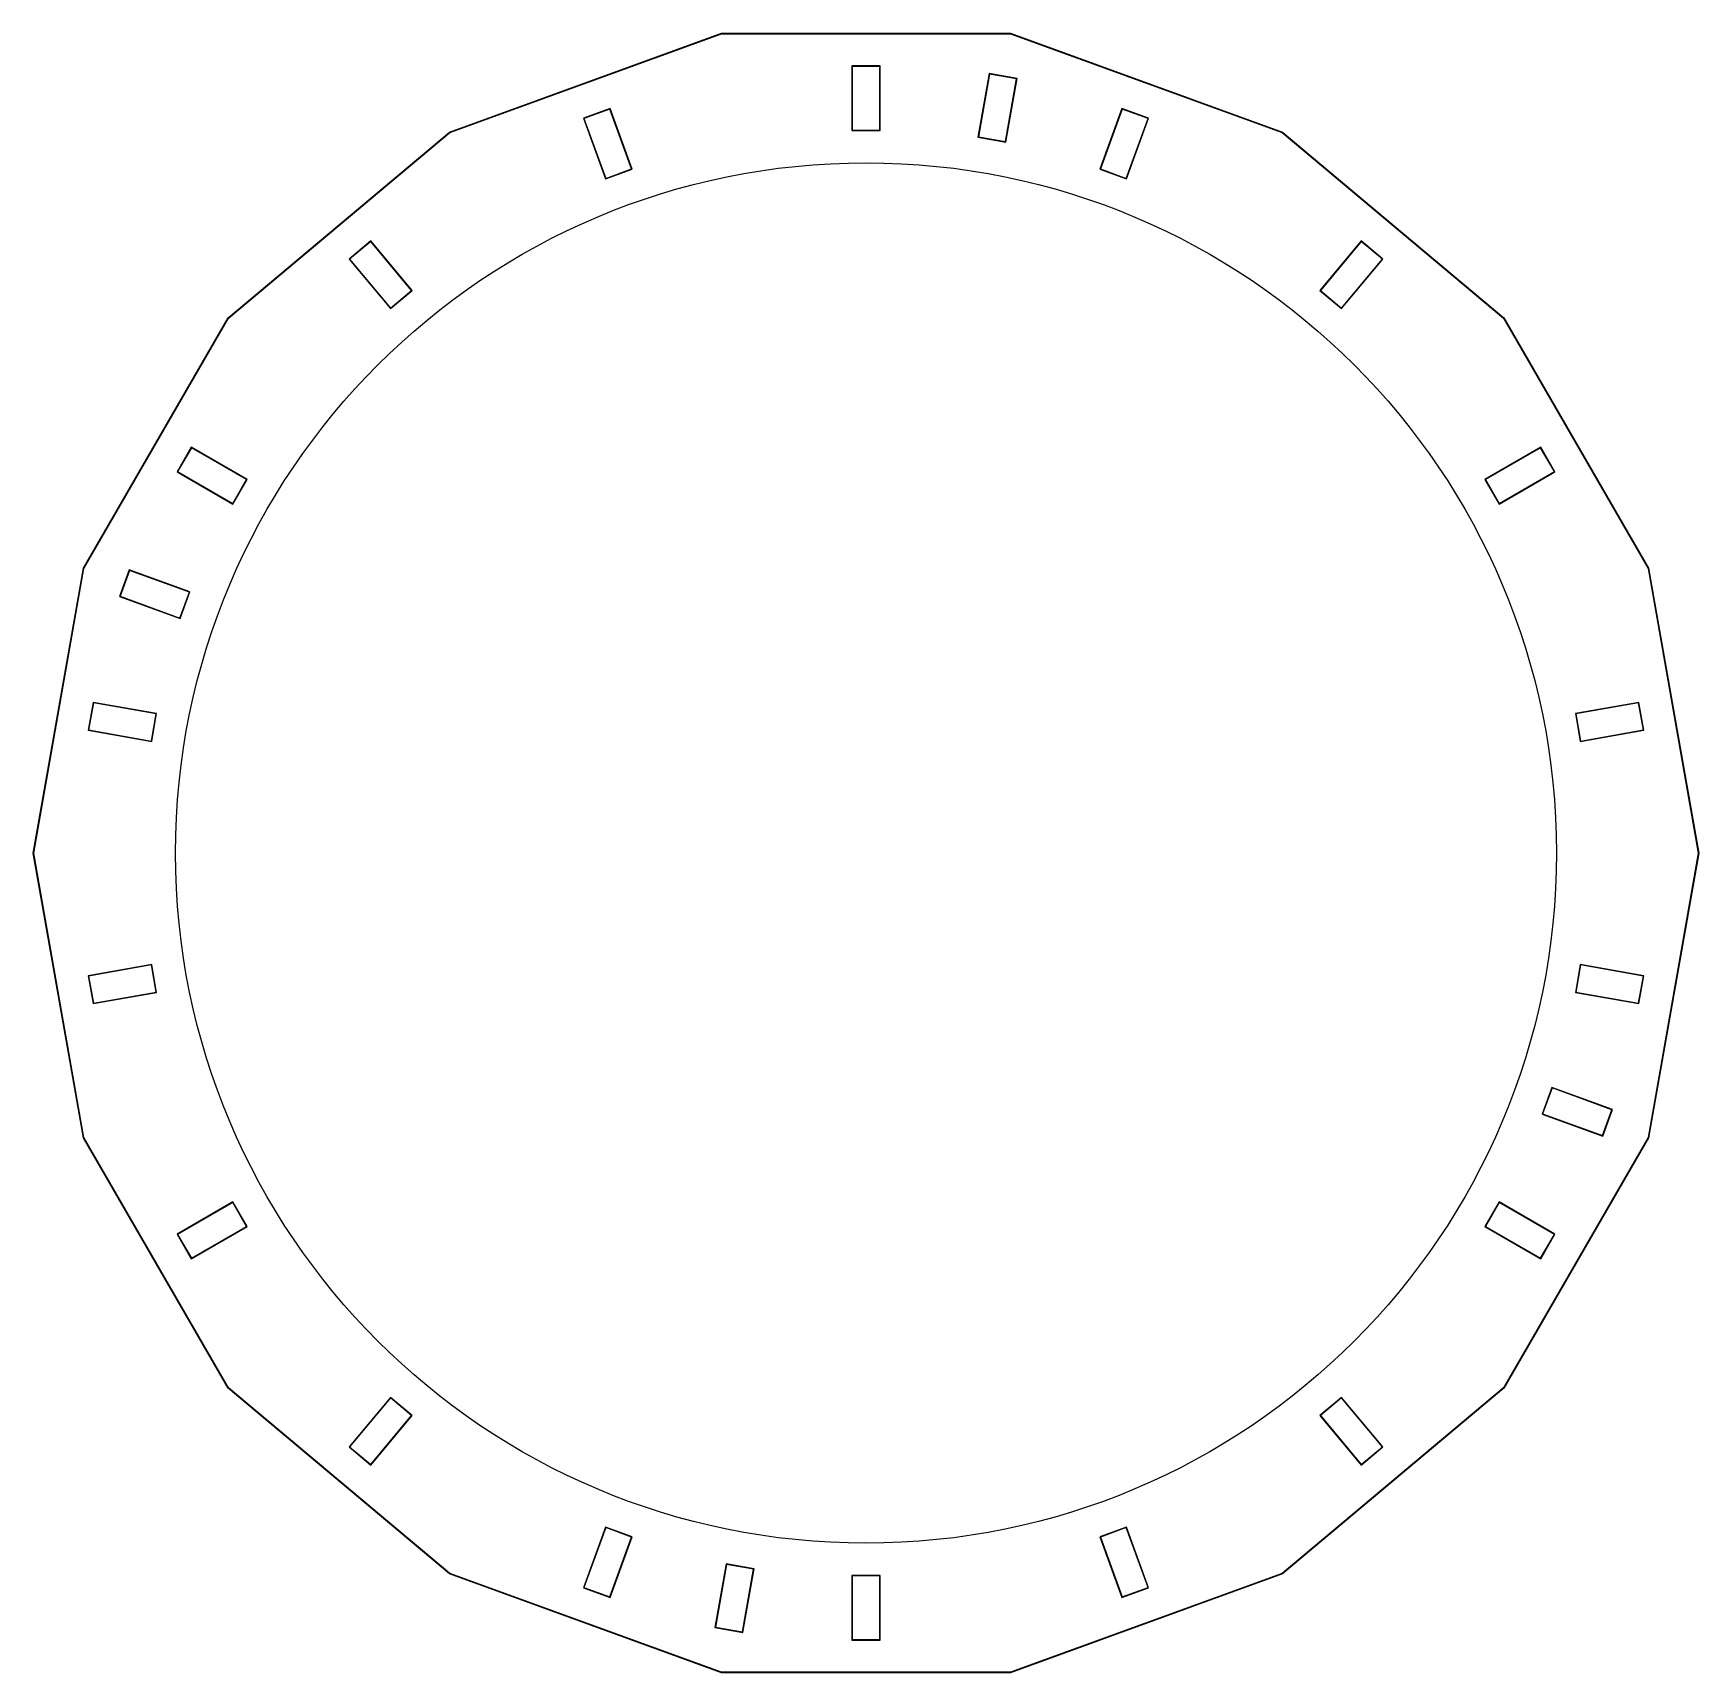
# Model space of a CAD drawing. Header units: millimetres. Extents: x -194 to 194, y -191 to 191.
import ezdxf

# ---------------------------------------------------------------- set-up
doc = ezdxf.new("R2010")
doc.units = ezdxf.units.MM
doc.layers.get('0').update_dxf_attribs({"linetype": 'CONTINUOUS'})

msp = doc.modelspace()

# ---------------------------------------------------------------- linework, layer by layer
for points in [[(-181.83, -66.18), (-193.5, 0), (-181.83, 66.18), (-148.23, 124.38), (-96.75, 167.58), (-33.6, 190.56), (33.6, 190.56), (96.75, 167.58), (148.23, 124.38), (181.83, 66.18), (193.5, 0), (181.83, -66.18), (148.23, -124.38), (96.75, -167.58), (33.6, -190.56), (-33.6, -190.56), (-96.75, -167.58), (-148.23, -124.38)], [(-33.58, 190.46), (33.58, 190.46), (96.7, 167.49), (148.15, 124.32), (181.74, 66.15), (193.4, 0), (181.74, -66.15), (148.15, -124.32), (96.7, -167.49), (33.58, -190.46), (-33.58, -190.46), (-96.7, -167.49), (-148.15, -124.32), (-181.74, -66.15), (-193.4, 0), (-181.74, 66.15), (-148.15, 124.32), (-96.7, 167.49)], [(3.3, 167.96), (3.3, 182.96), (-3.3, 182.96), (-3.3, 167.96)], [(-3.2, 182.86), (-3.2, 168.06), (3.2, 168.06), (3.2, 182.86)], [(28.6, 181.19), (25.99, 166.41), (32.49, 165.27), (35.1, 180.04)], [(28.68, 181.07), (26.11, 166.5), (32.41, 165.38), (34.98, 179.96)], [(-65.68, 170.8), (-60.55, 156.7), (-54.35, 158.96), (-59.48, 173.06)], [(-65.55, 170.74), (-60.49, 156.83), (-54.47, 159.02), (-59.54, 172.93)], [(59.48, 173.06), (54.35, 158.96), (60.55, 156.7), (65.68, 170.8)], [(59.54, 172.93), (54.47, 159.02), (60.49, 156.83), (65.55, 170.74)], [(-120.13, 138.04), (-110.49, 126.55), (-105.44, 130.79), (-115.08, 142.28)], [(-119.99, 138.02), (-110.48, 126.69), (-105.58, 130.8), (-115.09, 142.14)], [(115.08, 142.28), (105.44, 130.79), (110.49, 126.55), (120.13, 138.04)], [(115.09, 142.14), (105.58, 130.8), (110.48, 126.69), (119.99, 138.02)], [(-160.1, 88.62), (-147.11, 81.12), (-143.81, 86.84), (-156.8, 94.34)], [(-156.76, 94.2), (-159.96, 88.66), (-147.15, 81.26), (-143.95, 86.8)], [(156.8, 94.34), (143.81, 86.84), (147.11, 81.12), (160.1, 88.62)], [(147.15, 81.26), (159.96, 88.66), (156.76, 94.2), (143.95, 86.8)], [(-159.37, 54.5), (-157.12, 60.7), (-171.21, 65.83), (-173.47, 59.63)], [(-173.34, 59.69), (-159.43, 54.62), (-157.24, 60.64), (-171.15, 65.7)], [(-180.76, 28.52), (-165.98, 25.92), (-164.84, 32.42), (-179.61, 35.02)], [(-164.95, 32.34), (-179.53, 34.91), (-180.64, 28.6), (-166.06, 26.03)], [(179.61, 35.02), (164.84, 32.42), (165.98, 25.92), (180.76, 28.52)], [(166.06, 26.03), (180.64, 28.6), (179.53, 34.91), (164.95, 32.34)], [(-179.61, -35.02), (-164.84, -32.42), (-165.98, -25.92), (-180.76, -28.52)], [(-166.06, -26.03), (-180.64, -28.6), (-179.53, -34.91), (-164.95, -32.34)], [(180.76, -28.52), (165.98, -25.92), (164.84, -32.42), (179.61, -35.02)], [(164.95, -32.34), (179.53, -34.91), (180.64, -28.6), (166.06, -26.03)], [(171.21, -65.83), (173.47, -59.63), (159.37, -54.5), (157.12, -60.7)], [(173.34, -59.69), (159.43, -54.62), (157.24, -60.64), (171.15, -65.7)], [(-156.8, -94.34), (-143.81, -86.84), (-147.11, -81.12), (-160.1, -88.62)], [(-147.15, -81.26), (-159.96, -88.66), (-156.76, -94.2), (-143.95, -86.8)], [(160.1, -88.62), (147.11, -81.12), (143.81, -86.84), (156.8, -94.34)], [(143.95, -86.8), (156.76, -94.2), (159.96, -88.66), (147.15, -81.26)], [(-115.08, -142.28), (-105.44, -130.79), (-110.49, -126.55), (-120.13, -138.04)], [(-110.48, -126.69), (-119.99, -138.02), (-115.09, -142.14), (-105.58, -130.8)], [(120.13, -138.04), (110.49, -126.55), (105.44, -130.79), (115.08, -142.28)], [(105.58, -130.8), (115.09, -142.14), (119.99, -138.02), (110.48, -126.69)], [(-59.48, -173.06), (-54.35, -158.96), (-60.55, -156.7), (-65.68, -170.8)], [(-60.49, -156.83), (-65.55, -170.74), (-59.54, -172.93), (-54.47, -159.02)], [(65.68, -170.8), (60.55, -156.7), (54.35, -158.96), (59.48, -173.06)], [(54.47, -159.02), (59.54, -172.93), (65.55, -170.74), (60.49, -156.83)], [(-28.6, -181.19), (-25.99, -166.41), (-32.49, -165.27), (-35.1, -180.04)], [(-32.41, -165.38), (-34.98, -179.96), (-28.68, -181.07), (-26.11, -166.5)], [(3.3, -182.96), (3.3, -167.96), (-3.3, -167.96), (-3.3, -182.96)], [(-3.2, -168.06), (-3.2, -182.86), (3.2, -182.86), (3.2, -168.06)]]:
    msp.add_lwpolyline(points, close=True)
msp.add_circle((0, 0), 160.46)

doc.saveas('drawing.dxf')
